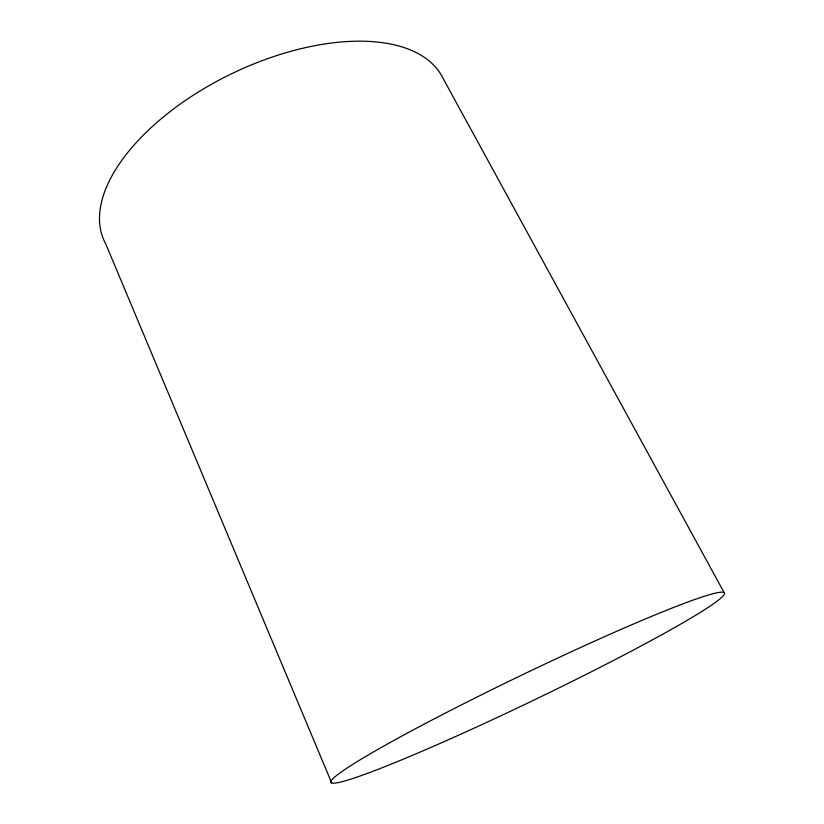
<?xml version="1.0" encoding="UTF-8"?>
<svg xmlns="http://www.w3.org/2000/svg" width="824" height="824" viewBox="0 0 824 824"><rect width="100%" height="100%" fill="white"/><g stroke="black" fill="none" stroke-linecap="round" stroke-linejoin="round"><path stroke-width="1.24" d="M724.512 593.29A218.267 13.884 -25.7 0 0 427.996 722.123A218.267 13.884 -25.7 0 0 430.756 747.492A218.267 13.884 -25.7 0 0 724.512 593.29L443.168 78.558A187.913 96.14 -25.7 0 0 229.793 74.634A187.913 96.14 -25.7 0 0 105.76 243.956L331.639 782.8"/></g></svg>
